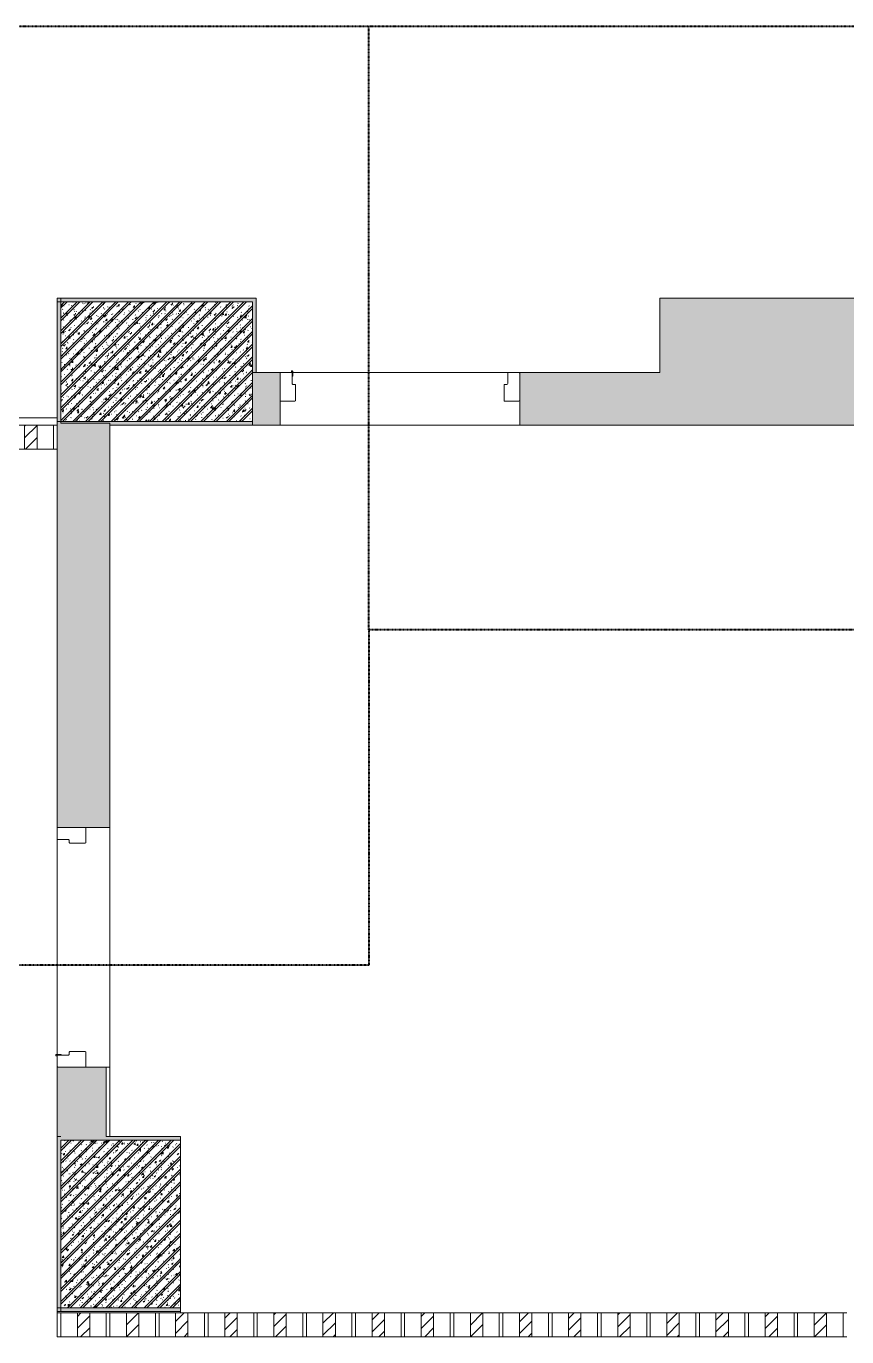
# Model space of a CAD drawing. Header units: millimetres. Extents: x -32090 to 18410, y 18847 to 76047.
# Drawn here: x -22034 to -18610, y 62076 to 67547 of the extents above; entities that cross this region are included whole.
import ezdxf

# ---------------------------------------------------------------- set-up
doc = ezdxf.new("R2010")
doc.units = ezdxf.units.MM
doc.linetypes.add('dash 1-1', pattern=[2, 1, -1])
for name, color, linetype, lineweight in [('A-DETL', 90, 'Continuous', 5), ('A-DOOR', 31, 'Continuous', 5), ('A-FLOR', 192, 'Continuous', 5), ('A-GLAZ-CURT', 52, 'Continuous', 5), ('A-GLAZ-CWMG', 51, 'Continuous', 5), ('A-WALL', 113, 'Continuous', 5), ('A-WALL-PATT', 111, 'Continuous', 5), ('S-COLS', 52, 'Continuous', 5)]:
    doc.layers.add(name, color=color, linetype=linetype, lineweight=lineweight)

# ---------------------------------------------------------------- blocks, each defined once
blk = doc.blocks.new('M_Concrete-Rectangular-Column - C4 - 500 x 800mm-8301219-1st Traffic Floor Plan - Pedestrian')
at = {"layer": 'S-COLS'}
h = blk.add_hatch(dxfattribs=at)
h.set_pattern_fill('FP_29', color=256, style=0, pattern_type=2)
h.set_pattern_definition([(320, (-66147, -21489.934), (-5.57885, -63.763904), [6.667, -73.342]), (265, (-66147, -21489.934), (66.869514, 12.334876), [5.334, -58.674]), (10.451, (-66147.465, -21495.25), (61.29098, -51.43036), [5.667, -62.332]), (316.184, (-66129.22, -21489.934), (-14.71484, -94.87722), [10.001, -110.014]), (6.636, (-66130.45, -21497.84), (86.5993, -83.09115), [8.5, -93.497]), (261.184, (-66129.22, -21489.93), (86.59928, -83.09204), [8.001, -88.011]), (291, (-66133.665, -21498.824), (-35.792726, -53.064487), [6.668, -73.343]), (236, (-66133.665, -21498.824), (64.46546, -21.63066), [5.334, -58.674]), (341.451, (-66136.65, -21503.246), (28.672367, -74.69646), [5.667, -62.332]), (307.5, (-66147, -21489.934), (29.594271, -1.080413), [1.676, -56.286, 1.676, -57.887, -58.896]), (307.5, (-66147, -21489.934), (29.594271, -1.080413), [-117.526, 1.676, -57.22]), (277.5, (-66147, -21489.934), (35.063507, -23.386368), [1.676, -32.283, 1.676, -54.953, -22.447]), (277.5, (-66147, -21489.934), (35.063507, -23.386368), [-90.589, 1.676, -20.771]), (237.5, (-66147, -21470.11), (-2.005468, -47.456567), [1.676, -20.549, 1.676, -67.666, -92.011]), (237.5, (-66147, -21470.11), (-2.005468, -47.456567), [-91.567, 1.676, -90.335]), (227.5, (-66147, -21461.22), (8.89904, -51.844948), [1.676, -27.216, 1.676, -44.374, -65.342]), (227.5, (-66147, -21461.22), (8.89904, -51.844948), [-74.943, 1.676, -63.665]), (315, (-66147, -21489.934), (26.715908, 26.715908), []), (315, (-66136.11, -21489.934), (26.715908, 26.715908), [])])
h.paths.add_polyline_path([(-250, -400), (250, -400), (250, 400), (-250, 400), (-250, -219.3)])
at = {"layer": 'S-COLS', "lineweight": 15}
for p, q in [((250, 400), (-250, 400)), ((-250, 400), (-250, -400)), ((250, -400), (250, 400)), ((-250, -400), (250, -400))]:
    blk.add_line(p, q, dxfattribs=at)
blk = doc.blocks.new('DP3-D102 - DP3-D102-9537060-1st Traffic Floor Plan - Pedestrian')
at = {"layer": 'A-DOOR'}
for p, q in [((-497, 10), (-438, 10)), ((-435, 7), (-435, -57)), ((435, -57), (435, 7)), ((438, 10), (497, 10)), ((-450, -63), (-450, -107)), ((-438, -60), (-447, -60)), ((447, -60), (438, -60)), ((447, -94.1), (447, -113.1)), ((450, -94.1), (447, -94.1)), ((450, -94.1), (450, -63)), ((450, -108.5), (450, -94.1)), ((-453, -110), (-497, -110)), ((497, -110), (453, -110))]:
    blk.add_line(p, q, dxfattribs=at)
for centre, radius, start, end in [((-497, 7), 3, 90, 180), ((-497, 7), 3, 90, 180), ((-438, 7), 3, 0, 90), ((-438, 7), 3, 0, 90), ((438, 7), 3, 90, 180), ((438, 7), 3, 90, 180), ((497, 7), 3, 0, 90), ((497, 7), 3, 0, 90), ((-497, -107), 3, 179.9639, 270), ((-497, -107), 3, 179.9639, 218.5508), ((-497, -107), 3, 231.4131, 270), ((-453, -107), 3, 270, 360), ((-453, -107), 3, 270, 0), ((-447, -63), 3, 90, 180), ((-438, -57), 3, 270, 0), ((-438, -57), 3, 270, 0), ((438, -57), 3, 180, 270), ((438, -57), 3, 180, 270), ((447, -63), 3, 0, 90), ((453, -107), 3, 180, 270), ((453, -107), 3, 180, 270), ((452.2, -108.4), 2.19, 183.0662, 239.0753), ((497, -107), 3, 270, 0.0361), ((497, -107), 3, 270, 308.5869), ((497, -107), 3, 321.4492, 0.0361), ((450, -113.1), 3, 180, 69.3211), ((450, -113.1), 3, 238.6638, 311.9935), ((450, -113.1), 3, 238.6638, 311.9935), ((450, -113.1), 3, 238.6638, 311.9935), ((450, -113.1), 3, 238.6638, 311.9935), ((450, -113.1), 3, 238.6638, 311.9935), ((450, -113.1), 3, 238.6638, 311.9935), ((450, -113.1), 3, 238.6638, 311.9935)]:
    blk.add_arc(centre, radius, start, end, dxfattribs=at)
blk = doc.blocks.new('X Block - X Block-11240926-1st Traffic Floor Plan - Pedestrian')
at = {"layer": 'A-GLAZ-CURT'}
h = blk.add_hatch(dxfattribs=at)
h.set_pattern_fill('FP_138', color=256, style=0, pattern_type=2)
h.set_pattern_definition([(45, (22014.933, -65832), (-24.748737, 24.748737), [])])
h.paths.add_polyline_path([(25.8, -50), (25.8, 50), (-25.8, 50), (-25.8, -50)])
for p, q in [((-95, 50), (-95, -50)), ((-95, 50), (-25.8, 50)), ((25.8, 50), (-25.8, 50)), ((-25.8, 50), (-25.8, -50)), ((25.8, -50), (25.8, 50)), ((25.8, 50), (95, 50)), ((-25.8, -50), (-95, -50)), ((-25.8, -50), (25.8, -50)), ((95, -50), (25.8, -50))]:
    blk.add_line(p, q, dxfattribs=at)
blk = doc.blocks.new('Rectangular Mullion - 15 x 100mm-10623208-1st Traffic Floor Plan - Pedestrian')
at = {"layer": 'A-GLAZ-CWMG'}
for p, q in [((-15, 50), (0, 50)), ((-15, -50), (-15, 50)), ((0, 50), (0, -50)), ((0, -50), (-15, -50))]:
    blk.add_line(p, q, dxfattribs=at)
blk = doc.blocks.new('X Block - X Block-V695-1st Traffic Floor Plan - Pedestrian')
at = {"layer": 'A-GLAZ-CURT'}
h = blk.add_hatch(dxfattribs=at)
h.set_pattern_fill('FP_690', color=256, style=0, pattern_type=2)
h.set_pattern_definition([(45, (21787.433, -62126), (-24.748737, 24.748737), [])])
h.paths.add_polyline_path([(-33.3, -50), (18.3, -50), (18.3, 50), (-33.3, 50)])
for p, q in [((-102.5, 50), (-33.3, 50)), ((18.3, 50), (-33.3, 50)), ((-33.3, 50), (-33.3, -50)), ((18.3, -50), (18.3, 50)), ((18.3, 50), (87.5, 50)), ((87.5, 50), (87.5, -50)), ((-33.3, -50), (-102.5, -50)), ((-33.3, -50), (18.3, -50)), ((87.5, -50), (18.3, -50))]:
    blk.add_line(p, q, dxfattribs=at)
blk = doc.blocks.new('X Block - X Block-V696-1st Traffic Floor Plan - Pedestrian')
at = {"layer": 'A-GLAZ-CURT'}
h = blk.add_hatch(dxfattribs=at)
h.set_pattern_fill('FP_691', color=256, style=0, pattern_type=2)
h.set_pattern_definition([(45, (21582.433, -62126), (-24.748737, 24.748737), [])])
h.paths.add_polyline_path([(-33.3, -50), (18.3, -50), (18.3, 50), (-33.3, 50)])
for p, q in [((-102.5, 50), (-102.5, -50)), ((-102.5, 50), (-33.3, 50)), ((18.3, 50), (-33.3, 50)), ((-33.3, 50), (-33.3, -50)), ((18.3, -50), (18.3, 50)), ((18.3, 50), (87.5, 50)), ((87.5, 50), (87.5, -50)), ((-33.3, -50), (-102.5, -50)), ((-33.3, -50), (18.3, -50)), ((87.5, -50), (18.3, -50))]:
    blk.add_line(p, q, dxfattribs=at)
blk = doc.blocks.new('X Block - X Block-V697-1st Traffic Floor Plan - Pedestrian')
at = {"layer": 'A-GLAZ-CURT'}
h = blk.add_hatch(dxfattribs=at)
h.set_pattern_fill('FP_692', color=256, style=0, pattern_type=2)
h.set_pattern_definition([(45, (21377.433, -62126), (-24.748737, 24.748737), [])])
h.paths.add_polyline_path([(-33.3, -50), (18.3, -50), (18.3, 50), (-33.3, 50)])
for p, q in [((-102.5, 50), (-102.5, -50)), ((-102.5, 50), (-33.3, 50)), ((18.3, 50), (-33.3, 50)), ((-33.3, 50), (-33.3, -50)), ((18.3, -50), (18.3, 50)), ((18.3, 50), (87.5, 50)), ((87.5, 50), (87.5, -50)), ((-33.3, -50), (-102.5, -50)), ((-33.3, -50), (18.3, -50)), ((87.5, -50), (18.3, -50))]:
    blk.add_line(p, q, dxfattribs=at)
blk = doc.blocks.new('X Block - X Block-V698-1st Traffic Floor Plan - Pedestrian')
at = {"layer": 'A-GLAZ-CURT'}
h = blk.add_hatch(dxfattribs=at)
h.set_pattern_fill('FP_693', color=256, style=0, pattern_type=2)
h.set_pattern_definition([(45, (21172.433, -62126), (-24.748737, 24.748737), [])])
h.paths.add_polyline_path([(-33.3, -50), (18.3, -50), (18.3, 50), (-33.3, 50)])
for p, q in [((-102.5, 50), (-102.5, -50)), ((-102.5, 50), (-33.3, 50)), ((18.3, 50), (-33.3, 50)), ((-33.3, 50), (-33.3, -50)), ((18.3, -50), (18.3, 50)), ((18.3, 50), (87.5, 50)), ((87.5, 50), (87.5, -50)), ((-33.3, -50), (-102.5, -50)), ((-33.3, -50), (18.3, -50)), ((87.5, -50), (18.3, -50))]:
    blk.add_line(p, q, dxfattribs=at)
blk = doc.blocks.new('X Block - X Block-V699-1st Traffic Floor Plan - Pedestrian')
at = {"layer": 'A-GLAZ-CURT'}
h = blk.add_hatch(dxfattribs=at)
h.set_pattern_fill('FP_694', color=256, style=0, pattern_type=2)
h.set_pattern_definition([(45, (20967.433, -62126), (-24.748737, 24.748737), [])])
h.paths.add_polyline_path([(-33.3, -50), (18.3, -50), (18.3, 50), (-33.3, 50)])
for p, q in [((-102.5, 50), (-102.5, -50)), ((-102.5, 50), (-33.3, 50)), ((18.3, 50), (-33.3, 50)), ((-33.3, 50), (-33.3, -50)), ((18.3, -50), (18.3, 50)), ((18.3, 50), (87.5, 50)), ((87.5, 50), (87.5, -50)), ((-33.3, -50), (-102.5, -50)), ((-33.3, -50), (18.3, -50)), ((87.5, -50), (18.3, -50))]:
    blk.add_line(p, q, dxfattribs=at)
blk = doc.blocks.new('X Block - X Block-V700-1st Traffic Floor Plan - Pedestrian')
at = {"layer": 'A-GLAZ-CURT'}
h = blk.add_hatch(dxfattribs=at)
h.set_pattern_fill('FP_695', color=256, style=0, pattern_type=2)
h.set_pattern_definition([(45, (20762.433, -62126), (-24.748737, 24.748737), [])])
h.paths.add_polyline_path([(-33.3, -50), (18.3, -50), (18.3, 50), (-33.3, 50)])
for p, q in [((-102.5, 50), (-102.5, -50)), ((-102.5, 50), (-33.3, 50)), ((18.3, 50), (-33.3, 50)), ((-33.3, 50), (-33.3, -50)), ((18.3, -50), (18.3, 50)), ((18.3, 50), (87.5, 50)), ((87.5, 50), (87.5, -50)), ((-33.3, -50), (-102.5, -50)), ((-33.3, -50), (18.3, -50)), ((87.5, -50), (18.3, -50))]:
    blk.add_line(p, q, dxfattribs=at)
blk = doc.blocks.new('Rectangular Mullion - 15 x 100mm-10623212-1st Traffic Floor Plan - Pedestrian')
at = {"layer": 'A-GLAZ-CWMG'}
for p, q in [((0, 50), (-15, 50)), ((-15, 50), (-15, -50)), ((0, -50), (0, 50)), ((-15, -50), (0, -50))]:
    blk.add_line(p, q, dxfattribs=at)
blk = doc.blocks.new('Rectangular Mullion - 15 x 100mm-10623206-1st Traffic Floor Plan - Pedestrian')
at = {"layer": 'A-GLAZ-CWMG'}
for p, q in [((17131.1, 68712), (17131.1, 68727)), ((17231.1, 68727), (17231.1, 68712))]:
    blk.add_line(p, q, dxfattribs=at)
blk = doc.blocks.new('Rectangular Mullion - 15 x 100mm-V155-1st Traffic Floor Plan - Pedestrian')
at = {"layer": 'A-GLAZ-CWMG'}
for p, q in [((-23149.9, 65882), (-23134.9, 65882)), ((-23134.9, 65782), (-23149.9, 65782))]:
    blk.add_line(p, q, dxfattribs=at)
blk = doc.blocks.new('X Block - X Block-V701-1st Traffic Floor Plan - Pedestrian')
at = {"layer": 'A-GLAZ-CURT'}
h = blk.add_hatch(dxfattribs=at)
h.set_pattern_fill('FP_696', color=256, style=0, pattern_type=2)
h.set_pattern_definition([(45, (20557.433, -62126), (-24.748737, 24.748737), [])])
h.paths.add_polyline_path([(-33.3, -50), (18.3, -50), (18.3, 50), (-33.3, 50)])
for p, q in [((-102.5, 50), (-102.5, -50)), ((-102.5, 50), (-33.3, 50)), ((18.3, 50), (-33.3, 50)), ((-33.3, 50), (-33.3, -50)), ((18.3, -50), (18.3, 50)), ((18.3, 50), (87.5, 50)), ((87.5, 50), (87.5, -50)), ((-33.3, -50), (-102.5, -50)), ((-33.3, -50), (18.3, -50)), ((87.5, -50), (18.3, -50))]:
    blk.add_line(p, q, dxfattribs=at)
blk = doc.blocks.new('X Block - X Block-V702-1st Traffic Floor Plan - Pedestrian')
at = {"layer": 'A-GLAZ-CURT'}
h = blk.add_hatch(dxfattribs=at)
h.set_pattern_fill('FP_697', color=256, style=0, pattern_type=2)
h.set_pattern_definition([(45, (20352.433, -62126), (-24.748737, 24.748737), [])])
h.paths.add_polyline_path([(-33.3, -50), (18.3, -50), (18.3, 50), (-33.3, 50)])
for p, q in [((-102.5, 50), (-102.5, -50)), ((-102.5, 50), (-33.3, 50)), ((18.3, 50), (-33.3, 50)), ((-33.3, 50), (-33.3, -50)), ((18.3, -50), (18.3, 50)), ((18.3, 50), (87.5, 50)), ((87.5, 50), (87.5, -50)), ((-33.3, -50), (-102.5, -50)), ((-33.3, -50), (18.3, -50)), ((87.5, -50), (18.3, -50))]:
    blk.add_line(p, q, dxfattribs=at)
blk = doc.blocks.new('X Block - X Block-V703-1st Traffic Floor Plan - Pedestrian')
at = {"layer": 'A-GLAZ-CURT'}
h = blk.add_hatch(dxfattribs=at)
h.set_pattern_fill('FP_698', color=256, style=0, pattern_type=2)
h.set_pattern_definition([(45, (20147.433, -62126), (-24.748737, 24.748737), [])])
h.paths.add_polyline_path([(-33.3, -50), (18.3, -50), (18.3, 50), (-33.3, 50)])
for p, q in [((-102.5, 50), (-102.5, -50)), ((-102.5, 50), (-33.3, 50)), ((18.3, 50), (-33.3, 50)), ((-33.3, 50), (-33.3, -50)), ((18.3, -50), (18.3, 50)), ((18.3, 50), (87.5, 50)), ((87.5, 50), (87.5, -50)), ((-33.3, -50), (-102.5, -50)), ((-33.3, -50), (18.3, -50)), ((87.5, -50), (18.3, -50))]:
    blk.add_line(p, q, dxfattribs=at)
blk = doc.blocks.new('X Block - X Block-V704-1st Traffic Floor Plan - Pedestrian')
at = {"layer": 'A-GLAZ-CURT'}
h = blk.add_hatch(dxfattribs=at)
h.set_pattern_fill('FP_699', color=256, style=0, pattern_type=2)
h.set_pattern_definition([(45, (19942.433, -62126), (-24.748737, 24.748737), [])])
h.paths.add_polyline_path([(-33.3, -50), (18.3, -50), (18.3, 50), (-33.3, 50)])
for p, q in [((-102.5, 50), (-102.5, -50)), ((-102.5, 50), (-33.3, 50)), ((18.3, 50), (-33.3, 50)), ((-33.3, 50), (-33.3, -50)), ((18.3, -50), (18.3, 50)), ((18.3, 50), (87.5, 50)), ((87.5, 50), (87.5, -50)), ((-33.3, -50), (-102.5, -50)), ((-33.3, -50), (18.3, -50)), ((87.5, -50), (18.3, -50))]:
    blk.add_line(p, q, dxfattribs=at)
blk = doc.blocks.new('X Block - X Block-V705-1st Traffic Floor Plan - Pedestrian')
at = {"layer": 'A-GLAZ-CURT'}
h = blk.add_hatch(dxfattribs=at)
h.set_pattern_fill('FP_700', color=256, style=0, pattern_type=2)
h.set_pattern_definition([(45, (19737.433, -62126), (-24.748737, 24.748737), [])])
h.paths.add_polyline_path([(-33.3, -50), (18.3, -50), (18.3, 50), (-33.3, 50)])
for p, q in [((-102.5, 50), (-102.5, -50)), ((-102.5, 50), (-33.3, 50)), ((18.3, 50), (-33.3, 50)), ((-33.3, 50), (-33.3, -50)), ((18.3, -50), (18.3, 50)), ((18.3, 50), (87.5, 50)), ((87.5, 50), (87.5, -50)), ((-33.3, -50), (-102.5, -50)), ((-33.3, -50), (18.3, -50)), ((87.5, -50), (18.3, -50))]:
    blk.add_line(p, q, dxfattribs=at)
blk = doc.blocks.new('X Block - X Block-V706-1st Traffic Floor Plan - Pedestrian')
at = {"layer": 'A-GLAZ-CURT'}
h = blk.add_hatch(dxfattribs=at)
h.set_pattern_fill('FP_701', color=256, style=0, pattern_type=2)
h.set_pattern_definition([(45, (19532.433, -62126), (-24.748737, 24.748737), [])])
h.paths.add_polyline_path([(-33.3, -50), (18.3, -50), (18.3, 50), (-33.3, 50)])
for p, q in [((-102.5, 50), (-102.5, -50)), ((-102.5, 50), (-33.3, 50)), ((18.3, 50), (-33.3, 50)), ((-33.3, 50), (-33.3, -50)), ((18.3, -50), (18.3, 50)), ((18.3, 50), (87.5, 50)), ((87.5, 50), (87.5, -50)), ((-33.3, -50), (-102.5, -50)), ((-33.3, -50), (18.3, -50)), ((87.5, -50), (18.3, -50))]:
    blk.add_line(p, q, dxfattribs=at)
blk = doc.blocks.new('X Block - X Block-V707-1st Traffic Floor Plan - Pedestrian')
at = {"layer": 'A-GLAZ-CURT'}
h = blk.add_hatch(dxfattribs=at)
h.set_pattern_fill('FP_702', color=256, style=0, pattern_type=2)
h.set_pattern_definition([(45, (19327.433, -62126), (-24.748737, 24.748737), [])])
h.paths.add_polyline_path([(-33.3, -50), (18.3, -50), (18.3, 50), (-33.3, 50)])
for p, q in [((-102.5, 50), (-102.5, -50)), ((-102.5, 50), (-33.3, 50)), ((18.3, 50), (-33.3, 50)), ((-33.3, 50), (-33.3, -50)), ((18.3, -50), (18.3, 50)), ((18.3, 50), (87.5, 50)), ((87.5, 50), (87.5, -50)), ((-33.3, -50), (-102.5, -50)), ((-33.3, -50), (18.3, -50)), ((87.5, -50), (18.3, -50))]:
    blk.add_line(p, q, dxfattribs=at)
blk = doc.blocks.new('X Block - X Block-V708-1st Traffic Floor Plan - Pedestrian')
at = {"layer": 'A-GLAZ-CURT'}
h = blk.add_hatch(dxfattribs=at)
h.set_pattern_fill('FP_703', color=256, style=0, pattern_type=2)
h.set_pattern_definition([(45, (19122.433, -62126), (-24.748737, 24.748737), [])])
h.paths.add_polyline_path([(-33.3, -50), (18.3, -50), (18.3, 50), (-33.3, 50)])
for p, q in [((-102.5, 50), (-102.5, -50)), ((-102.5, 50), (-33.3, 50)), ((18.3, 50), (-33.3, 50)), ((-33.3, 50), (-33.3, -50)), ((18.3, -50), (18.3, 50)), ((18.3, 50), (87.5, 50)), ((87.5, 50), (87.5, -50)), ((-33.3, -50), (-102.5, -50)), ((-33.3, -50), (18.3, -50)), ((87.5, -50), (18.3, -50))]:
    blk.add_line(p, q, dxfattribs=at)
blk = doc.blocks.new('X Block - X Block-V709-1st Traffic Floor Plan - Pedestrian')
at = {"layer": 'A-GLAZ-CURT'}
h = blk.add_hatch(dxfattribs=at)
h.set_pattern_fill('FP_704', color=256, style=0, pattern_type=2)
h.set_pattern_definition([(45, (18917.433, -62126), (-24.748737, 24.748737), [])])
h.paths.add_polyline_path([(-33.3, -50), (18.3, -50), (18.3, 50), (-33.3, 50)])
for p, q in [((-102.5, 50), (-102.5, -50)), ((-102.5, 50), (-33.3, 50)), ((18.3, 50), (-33.3, 50)), ((-33.3, 50), (-33.3, -50)), ((18.3, -50), (18.3, 50)), ((18.3, 50), (87.5, 50)), ((87.5, 50), (87.5, -50)), ((-33.3, -50), (-102.5, -50)), ((-33.3, -50), (18.3, -50)), ((87.5, -50), (18.3, -50))]:
    blk.add_line(p, q, dxfattribs=at)
blk = doc.blocks.new('X Block - X Block-V710-1st Traffic Floor Plan - Pedestrian')
at = {"layer": 'A-GLAZ-CURT'}
h = blk.add_hatch(dxfattribs=at)
h.set_pattern_fill('FP_705', color=256, style=0, pattern_type=2)
h.set_pattern_definition([(45, (18712.433, -62126), (-24.748737, 24.748737), [])])
h.paths.add_polyline_path([(-33.3, -50), (18.3, -50), (18.3, 50), (-33.3, 50)])
for p, q in [((-102.5, 50), (-102.5, -50)), ((-102.5, 50), (-33.3, 50)), ((18.3, 50), (-33.3, 50)), ((-33.3, 50), (-33.3, -50)), ((18.3, -50), (18.3, 50)), ((18.3, 50), (87.5, 50)), ((87.5, 50), (87.5, -50)), ((-33.3, -50), (-102.5, -50)), ((-33.3, -50), (18.3, -50)), ((87.5, -50), (18.3, -50))]:
    blk.add_line(p, q, dxfattribs=at)
blk = doc.blocks.new('M_Concrete-Rectangular-Column - C4 - 500 x 800mm-V784-1st Traffic Floor Plan - Pedestrian')
at = {"layer": 'S-COLS'}
h = blk.add_hatch(dxfattribs=at)
h.set_pattern_fill('FP_779', color=256, style=0, pattern_type=2)
h.set_pattern_definition([(320, (-66147, -21489.937), (-5.57885, -63.763904), [6.667, -73.342]), (265, (-66147, -21489.94), (66.869514, 12.334876), [5.334, -58.674]), (10.451, (-66147.465, -21495.25), (61.29098, -51.43036), [5.667, -62.332]), (316.184, (-66129.22, -21489.94), (-14.71484, -94.87722), [10.001, -110.014]), (6.636, (-66130.45, -21497.84), (86.5993, -83.09115), [8.5, -93.497]), (261.184, (-66129.22, -21489.94), (86.59928, -83.09204), [8.001, -88.011]), (291, (-66133.665, -21498.827), (-35.792726, -53.064487), [6.668, -73.343]), (236, (-66133.665, -21498.83), (64.46546, -21.63066), [5.334, -58.674]), (341.451, (-66136.65, -21503.25), (28.672367, -74.69646), [5.667, -62.332]), (307.5, (-66147, -21489.937), (29.594271, -1.080413), [1.676, -56.286, 1.676, -57.887, -58.896]), (307.5, (-66147, -21489.937), (29.594271, -1.080413), [-117.526, 1.676, -57.22]), (277.5, (-66147, -21489.937), (35.063507, -23.386368), [1.676, -32.283, 1.676, -54.953, -22.447]), (277.5, (-66147, -21489.937), (35.063507, -23.386368), [-90.589, 1.676, -20.771]), (237.5, (-66147, -21470.113), (-2.005468, -47.456567), [1.676, -20.549, 1.676, -67.666, -92.011]), (237.5, (-66147, -21470.113), (-2.005468, -47.456567), [-91.567, 1.676, -90.335]), (227.5, (-66147, -21461.223), (8.89904, -51.844948), [1.676, -27.216, 1.676, -44.374, -65.342]), (227.5, (-66147, -21461.223), (8.89904, -51.844948), [-74.943, 1.676, -63.665]), (315, (-66147, -21489.937), (26.715908, 26.715908), []), (315, (-66136.11, -21489.937), (26.715908, 26.715908), [])])
h.paths.add_polyline_path([(-250, -400), (250, -400), (250, 400), (-250, 400), (-250, -219.3)])
at = {"layer": 'S-COLS', "lineweight": 15}
for p, q in [((250, 400), (-250, 400)), ((-250, 400), (-250, -400)), ((250, -400), (250, 400)), ((-250, -400), (250, -400))]:
    blk.add_line(p, q, dxfattribs=at)

msp = doc.modelspace()

# ---------------------------------------------------------------- hatches: boundary and pattern name
at = {"layer": 'A-WALL-PATT'}
for points in [[(-21089.9, 66397), (-21089.9, 66397), (-21074.9, 66397), (-21074.9, 66412), (-21904.9, 66412), (-21904.9, 66397), (-21848.7, 66397)], [(-21889.9, 65897), (-21889.9, 66397), (-21904.9, 66397), (-21904.9, 65897)], [(-21889.9, 65897), (-21889.9, 66397), (-21904.9, 66397), (-21904.9, 65897)], [(-21089.9, 66397), (-21089.9, 66397), (-21089.9, 66412), (-21889.9, 66412), (-21889.9, 66397), (-21848.7, 66397)], [(-21074.9, 66102), (-21074.9, 66412), (-21089.9, 66412), (-21089.9, 66102)], [(-21089.9, 65882), (-21074.9, 65882), (-21074.9, 66397), (-21089.9, 66397), (-21089.9, 65897)], [(-14689.9, 65882), (-14689.9, 66412), (-19389.9, 66412), (-19389.9, 65882), (-14911.3, 65882)], [(-21089.9, 65882), (-21089.9, 65897), (-21904.9, 65897), (-21904.9, 65882), (-21089.9, 65882)], [(-21684.9, 64202), (-21684.9, 65882), (-21904.9, 65882), (-21904.9, 64202), (-21848.7, 64202)], [(-21270.6, 65882), (-21089.9, 65882), (-21090, 65897), (-21889.9, 65897), (-21889.9, 65889.5), (-21684.9, 65889.5), (-21684.9, 65882)], [(-21904.9, 62912), (-21699.9, 62912), (-21699.9, 63202), (-21904.9, 63202), (-21904.9, 63180.5)], [(-21904.9, 62182), (-21889.9, 62182), (-21889.9, 62912), (-21904.9, 62912), (-21904.9, 62897)], [(-21848.7, 62897), (-21389.9, 62897), (-21389.9, 62912), (-21889.9, 62912), (-21889.9, 62897)], [(-21904.9, 62182), (-21390, 62182), (-21390, 62197), (-21904.9, 62197)]]:
    msp.add_hatch(color=256, dxfattribs=at).paths.add_polyline_path(points)
h = msp.add_hatch(color=256, dxfattribs=at)
h.paths.add_polyline_path([(-20974.9, 65882), (-20974.9, 66102), (-21074.9, 66102), (-21074.9, 65882)])
h.paths.add_polyline_path([(-19974.9, 65882), (-19389.9, 65882), (-19389.9, 66102), (-19974.9, 66102)])
at = {"layer": 'S-COLS'}
h = msp.add_hatch(dxfattribs=at)
h.set_pattern_fill('FP_1', color=256, style=0, pattern_type=2)
h.set_pattern_definition([(50, (0, 0), (63.763904, -5.57885), [6.667, -73.342]), (355, (0, 0), (-12.334876, 66.869514), [5.334, -58.674]), (100.451, (5.314, -0.465), (51.43036, 61.29098), [5.667, -62.332]), (46.184, (0, 17.78), (94.87722, -14.71484), [10.001, -110.014]), (96.636, (7.91, 16.55), (83.09115, 86.5993), [8.5, -93.497]), (351.184, (0, 17.78), (83.09204, 86.59928), [8.001, -88.011]), (21, (8.89, 13.335), (53.064487, -35.792726), [6.667, -73.342]), (326, (8.89, 13.335), (21.63066, 64.46546), [5.334, -58.674]), (71.451, (13.31, 10.35), (74.69646, 28.672367), [5.667, -62.332]), (37.5, (0, 0), (1.080413, 29.594271), [1.676, -56.286, 1.676, -57.887, -58.896]), (37.5, (0, 0), (1.080413, 29.594271), [-117.526, 1.676, -57.22]), (7.5, (0, 0), (23.386368, 35.063507), [1.676, -32.283, 1.676, -54.953, -22.447]), (7.5, (0, 0), (23.386368, 35.063507), [-90.589, 1.676, -20.771]), (327.5, (-19.825, 0), (47.456567, -2.005468), [1.676, -20.549, 1.676, -67.666, -92.011]), (327.5, (-19.825, 0), (47.456567, -2.005468), [-91.567, 1.676, -90.335]), (317.5, (-28.715, 0), (51.844948, 8.89904), [1.676, -27.216, 1.676, -44.374, -65.341]), (317.5, (-28.715, 0), (51.844948, 8.89904), [-74.943, 1.676, -63.665]), (45, (0, 0), (-26.715908, 26.715908), []), (45, (0, 10.89), (-26.715908, 26.715908), [])])
h.paths.add_polyline_path([(-21389.9, 62197), (-21389.9, 62897), (-21889.9, 62897), (-21889.9, 62197), (-21848.7, 62197)])

# ---------------------------------------------------------------- linework, layer by layer
at = {"layer": 'A-DETL', "linetype": 'dash 1-1', "lineweight": 40}
for p, q in [((-22558.8, 67547), (1495.1, 67547)), ((-20604.9, 65027), (-20604.9, 67547)), ((-4304.9, 65027), (-20604.9, 65027)), ((-20604.9, 65027), (-20604.9, 63627)), ((-20604.9, 63627), (-27904.9, 63627))]:
    msp.add_line(p, q, dxfattribs=at)
at = {"layer": 'A-FLOR'}
for p, q in [((-20971.9, 66102), (-20974.9, 66102)), ((-20925.7, 66102), (-20927.9, 66102)), ((-20021.9, 66102), (-20921.9, 66102)), ((-19974.9, 66102), (-19977.9, 66102)), ((-21904.9, 65912), (-23274.9, 65912)), ((-21684.9, 62912), (-21684.9, 63202)), ((-21904.9, 62182), (-21904.9, 62176)), ((-21389.9, 62176), (-21389.9, 62197))]:
    msp.add_line(p, q, dxfattribs=at)
at = {"layer": 'A-WALL', "lineweight": 15}
for p, q in [((-21889.9, 66412), (-21904.9, 66412)), ((-21904.9, 66412), (-21904.9, 66397)), ((-21889.9, 66412), (-21889.9, 66397)), ((-7690, 66412), (-19389.9, 66412)), ((-19389.9, 66412), (-19389.9, 66102)), ((-21089.9, 66102), (-21074.9, 66102)), ((-20974.9, 66102), (-21074.9, 66102)), ((-20974.9, 65882), (-20974.9, 66102)), ((-19389.9, 66102), (-19974.9, 66102)), ((-19974.9, 66102), (-19974.9, 65882)), ((-21904.9, 65897), (-21904.9, 65882)), ((-21904.9, 65882), (-21904.9, 64202)), ((-21889.9, 65897), (-21889.9, 65889.5)), ((-21889.9, 65889.5), (-21684.9, 65889.5)), ((-21684.9, 65889.5), (-21684.9, 65882)), ((-21684.9, 64202), (-21684.9, 65882)), ((-21089.9, 65882), (-21089.9, 65897)), ((-21089.9, 65882), (-21074.9, 65882)), ((-21074.9, 65882), (-20974.9, 65882)), ((-19974.9, 65882), (-19389.9, 65882)), ((-19389.9, 65882), (-7690, 65882)), ((-21904.9, 64202), (-21684.9, 64202)), ((-21699.9, 63202), (-21904.9, 63202)), ((-21904.9, 63202), (-21904.9, 62912)), ((-21699.9, 62912), (-21699.9, 63202)), ((-21904.9, 62912), (-21904.9, 62182)), ((-21904.9, 62912), (-21889.9, 62912)), ((-21889.9, 62182), (-21889.9, 62897)), ((-21889.9, 62897), (-21389.9, 62897)), ((-21389.9, 62912), (-21699.9, 62912)), ((-21389.9, 62897), (-21389.9, 62912)), ((-21390, 62197), (-21904.9, 62197)), ((-21904.9, 62182), (-21390, 62182)), ((-21390, 62182), (-21390, 62197))]:
    msp.add_line(p, q, dxfattribs=at)
at = {"layer": 'A-WALL'}
for p, q in [((-21904.9, 66397), (-21904.9, 65897)), ((-21889.9, 66397), (-21904.9, 66397)), ((-21904.9, 66397), (-21904.9, 65897)), ((-21074.9, 66412), (-21889.9, 66412)), ((-21089.9, 66412), (-21889.9, 66412)), ((-21074.9, 66412), (-21089.9, 66412)), ((-21074.9, 66102), (-21074.9, 66412)), ((-21074.9, 66102), (-21074.9, 66412)), ((-20974.9, 66102), (-20971.9, 66102)), ((-20927.9, 66102), (-20925.7, 66102)), ((-20921.9, 66102), (-20021.9, 66102)), ((-19977.9, 66102), (-19974.9, 66102)), ((-21904.9, 65897), (-21889.9, 65897)), ((-21684.9, 65882), (-21089.9, 65882)), ((-21684.9, 65882), (-21089.9, 65882)), ((-19974.9, 65882), (-20974.9, 65882)), ((-21904.9, 64199), (-21904.9, 64202)), ((-21684.9, 64202), (-21684.9, 63202)), ((-21904.9, 63255), (-21904.9, 64155)), ((-21904.9, 63249), (-21904.9, 63251.3)), ((-21904.9, 63202), (-21904.9, 63205)), ((-21684.9, 63202), (-21699.9, 63202))]:
    msp.add_line(p, q, dxfattribs=at)
at = {"layer": 'S-COLS', "lineweight": 15}
for p, q in [((-21389.9, 62897), (-21889.9, 62897)), ((-21889.9, 62897), (-21889.9, 62197)), ((-21389.9, 62197), (-21389.9, 62897)), ((-21889.9, 62197), (-21389.9, 62197))]:
    msp.add_line(p, q, dxfattribs=at)

# ---------------------------------------------------------------- block references
at = {"layer": 'A-DOOR'}
for p, rotation in [((-20474.9, 65992), 180.0000105260284), ((-21794.9, 63702), 270)]:
    msp.add_blockref('DP3-D102 - DP3-D102-9537060-1st Traffic Floor Plan - Pedestrian', p, dxfattribs=dict(at, rotation=rotation))
at = {"layer": 'A-GLAZ-CURT'}
for name, p in [('X Block - X Block-11240926-1st Traffic Floor Plan - Pedestrian', (-22014.9, 65832)), ('X Block - X Block-V695-1st Traffic Floor Plan - Pedestrian', (-21787.4, 62126)), ('X Block - X Block-V696-1st Traffic Floor Plan - Pedestrian', (-21582.4, 62126)), ('X Block - X Block-V697-1st Traffic Floor Plan - Pedestrian', (-21377.4, 62126)), ('X Block - X Block-V698-1st Traffic Floor Plan - Pedestrian', (-21172.4, 62126)), ('X Block - X Block-V699-1st Traffic Floor Plan - Pedestrian', (-20967.4, 62126)), ('X Block - X Block-V700-1st Traffic Floor Plan - Pedestrian', (-20762.4, 62126)), ('X Block - X Block-V701-1st Traffic Floor Plan - Pedestrian', (-20557.4, 62126)), ('X Block - X Block-V702-1st Traffic Floor Plan - Pedestrian', (-20352.4, 62126)), ('X Block - X Block-V703-1st Traffic Floor Plan - Pedestrian', (-20147.4, 62126)), ('X Block - X Block-V704-1st Traffic Floor Plan - Pedestrian', (-19942.4, 62126)), ('X Block - X Block-V705-1st Traffic Floor Plan - Pedestrian', (-19737.4, 62126)), ('X Block - X Block-V706-1st Traffic Floor Plan - Pedestrian', (-19532.4, 62126)), ('X Block - X Block-V707-1st Traffic Floor Plan - Pedestrian', (-19327.4, 62126)), ('X Block - X Block-V708-1st Traffic Floor Plan - Pedestrian', (-19122.4, 62126)), ('X Block - X Block-V709-1st Traffic Floor Plan - Pedestrian', (-18917.4, 62126)), ('X Block - X Block-V710-1st Traffic Floor Plan - Pedestrian', (-18712.4, 62126))]:
    msp.add_blockref(name, p, dxfattribs=at)
at = {"layer": 'A-GLAZ-CWMG', "extrusion": (0, 0, -1), "rotation": 180}
msp.add_blockref('Rectangular Mullion - 15 x 100mm-10623208-1st Traffic Floor Plan - Pedestrian', (21904.9, 65832), dxfattribs=at)
at = {"layer": 'A-GLAZ-CWMG'}
for name, p, rotation in [('Rectangular Mullion - 15 x 100mm-10623212-1st Traffic Floor Plan - Pedestrian', (-21904.9, 62126), 180), ('Rectangular Mullion - 15 x 100mm-10623206-1st Traffic Floor Plan - Pedestrian', (47027.1, 44944.9), 90)]:
    msp.add_blockref(name, p, dxfattribs=dict(at, rotation=rotation))
for p in [(1655, -3706), (1860, -3706), (2065, -3706), (2270, -3706), (2475, -3706), (2680, -3706), (2885, -3706), (3090, -3706), (3295, -3706), (3500, -3706), (3705, -3706), (3910, -3706), (4115, -3706), (4320, -3706), (4525, -3706)]:
    msp.add_blockref('Rectangular Mullion - 15 x 100mm-V155-1st Traffic Floor Plan - Pedestrian', p, dxfattribs=at)
at = {"layer": 'S-COLS', "lineweight": 15, "rotation": 89.99999999999999}
for name in ['M_Concrete-Rectangular-Column - C4 - 500 x 800mm-8301219-1st Traffic Floor Plan - Pedestrian', 'M_Concrete-Rectangular-Column - C4 - 500 x 800mm-V784-1st Traffic Floor Plan - Pedestrian']:
    msp.add_blockref(name, (-21489.9, 66147), dxfattribs=at)

doc.saveas('drawing.dxf')
